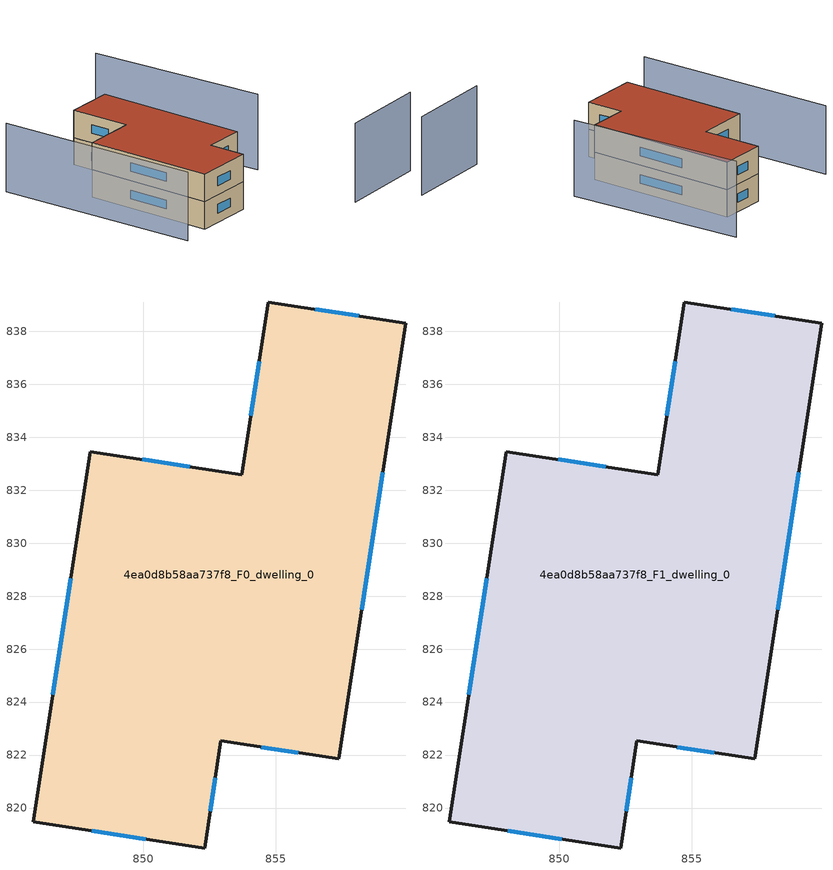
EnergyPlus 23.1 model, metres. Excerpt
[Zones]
4ea0d8b58aa737f8_F0_dwelling_0
 floor ground (EU_floor_Construction): 859.9,838.31 857.38,821.85 852.93,822.54 852.31,818.49 845.84,819.48 847.99,833.46 853.71,832.58 854.71,839.11 z0
 wall outside (EU_wall_Construction): 852.31,818.49 852.93,822.54 857.38,821.85 859.9,838.31 854.71,839.11 853.71,832.58 847.99,833.46 845.84,819.48 852.31,818.49 z0:3
 window (EU_Window_Construction): 852.52,819.87 852.71,821.15 / 848.05,819.14 850.09,818.83 / 847.25,828.68 846.58,824.27 / 851.75,832.89 849.95,833.16 / 854.37,836.88 854.05,834.82 / 858.13,838.59 856.49,838.84 / 858.24,827.49 859.04,832.68 / 854.45,822.3 855.85,822.09 z1.03:1.97
4ea0d8b58aa737f8_F1_dwelling_0
 floor to 4ea0d8b58aa737f8_F0_dwelling_0 (EU_floor_Construction): 859.9,838.31 857.38,821.85 852.93,822.54 852.31,818.49 845.84,819.48 847.99,833.46 853.71,832.58 854.71,839.11 z3
 wall outside (EU_wall_Construction): 852.31,818.49 852.93,822.54 857.38,821.85 859.9,838.31 854.71,839.11 853.71,832.58 847.99,833.46 845.84,819.48 852.31,818.49 z3:6
 window (EU_Window_Construction): 852.52,819.87 852.71,821.15 / 848.05,819.14 850.09,818.83 / 847.25,828.68 846.58,824.27 / 851.75,832.89 849.95,833.16 / 854.37,836.88 854.05,834.82 / 858.13,838.59 856.49,838.84 / 858.24,827.49 859.04,832.68 / 854.45,822.3 855.85,822.09 z4.03:4.97
 roof outside (EU_roof_Construction): 857.38,821.85 859.9,838.31 854.71,839.11 853.71,832.58 847.99,833.46 845.84,819.48 852.31,818.49 852.93,822.54 z6
shading: 859.3,809.36 869.17,808.34 z0:8.6; 862.21,822.06 864.17,841.61 z0:8.3; 845.23,841.87 842.29,819.55 z0:7.5
[Building]
EU S2 Campaign: North Axis=0; Terrain=City; Solar Distribution=FullExterior
[Site:Location]
Cape.Town.Intl.AP: Latitude=-33.965; Longitude=18.602; Time Zone=2; Elevation=46
[SizingPeriod:WeatherFileDays]
AnnualSizingPeriod: Begin Month=1; Begin Day of Month=1; End Month=12; End Day of Month=31; Day of Week for Start Day=Monday; Use Weather File Daylight Saving Period=No; Use Weather File Rain and Snow Indicators=No
[MATERIAL]
EU_InternalMass_Material: Roughness=MediumRough; Thickness=0.1; Conductivity=1; Density=1800; Specific Heat=900; Thermal Absorptance=0.9; Solar Absorptance=0.7; Visible Absorptance=0.7
[MATERIAL:NOMASS] Roughness=MediumRough; Thermal Absorptance=0.9; Solar Absorptance=0.7; Visible Absorptance=0.7
Name | Thermal Resistance
EU_wall_NoMass | 0.493876
EU_roof_NoMass | 0.449382
EU_floor_NoMass | 1.25
[WINDOWMATERIAL:SIMPLEGLAZINGSYSTEM]
EU_Window_SimpleGlazing: UFactor=4.4; Solar Heat Gain Coefficient=0.85; Visible Transmittance=0.85
[CONSTRUCTION]
EU_wall_Construction: EU_wall_NoMass
EU_roof_Construction: EU_roof_NoMass
EU_floor_Construction: EU_floor_NoMass
EU_Window_Construction: EU_Window_SimpleGlazing
EU_InternalMass_Construction: EU_InternalMass_Material
[ZONE] Type=1; Multiplier=1; Ceiling Height=autocalculate; Volume=517.302; Floor Area=autocalculate; Part of Total Floor Area=Yes
4ea0d8b58aa737f8_F0_dwelling_0; 4ea0d8b58aa737f8_F1_dwelling_0
[INTERNALMASS] Construction=EU_InternalMass_Construction; Surface Area=172.434
Name | Zone or ZoneList
4ea0d8b58aa737f8_F0_dwelling_0_EU_InternalMass | 4ea0d8b58aa737f8_F0_dwelling_0
4ea0d8b58aa737f8_F1_dwelling_0_EU_InternalMass | 4ea0d8b58aa737f8_F1_dwelling_0
[OTHEREQUIPMENT] Fuel Type=Electricity; Design Level Calculation Method=Watts/Area; Power per Zone Floor Area=1; Fraction Latent=0; Fraction Radiant=0; Fraction Lost=0; Carbon Dioxide Generation Rate=0; EndUse Subcategory=EU_Step8_InternalGains
Name | Zone or ZoneList or Space or SpaceList | Schedule
EU_Step8_InternalGain_4ea0d8b58aa737f8_F0_dwelling_0_f000 | 4ea0d8b58aa737f8_F0_dwelling_0 | EU_Step8_GainSchedule_4ea0d8b58aa737f8_F0_dwelling_0_f000
EU_Step8_InternalGain_4ea0d8b58aa737f8_F1_dwelling_0_f000 | 4ea0d8b58aa737f8_F1_dwelling_0 | EU_Step8_GainSchedule_4ea0d8b58aa737f8_F1_dwelling_0_f000
[ZONEVENTILATION:DESIGNFLOWRATE] Schedule=EU_AlwaysOn; Design Flow Rate Calculation Method=AirChanges/Hour; Air Changes per Hour=0.64; Ventilation Type=Natural; Fan Pressure Rise=0; Fan Total Efficiency=1; Constant Term Coefficient=1; Temperature Term Coefficient=0; Velocity Term Coefficient=0; Velocity Squared Term Coefficient=0; Minimum Indoor Temperature=-100; Maximum Indoor Temperature=100; Delta Temperature=-100; Minimum Outdoor Temperature=-100; Maximum Outdoor Temperature=100; Maximum Wind Speed=40
Name | Zone or ZoneList or Space or SpaceList
EU_ConstantAir_4ea0d8b58aa737f8_F0_dwelling_0 | 4ea0d8b58aa737f8_F0_dwelling_0
EU_ConstantAir_4ea0d8b58aa737f8_F1_dwelling_0 | 4ea0d8b58aa737f8_F1_dwelling_0
[HVACTEMPLATE:THERMOSTAT] Constant Heating Setpoint=20; Constant Cooling Setpoint=50
EU_HeatOnly_4ea0d8b58aa737f8_F0_dwelling_0; EU_HeatOnly_4ea0d8b58aa737f8_F1_dwelling_0
[HVACTEMPLATE:ZONE:IDEALLOADSAIRSYSTEM] System Availability Schedule=EU_AlwaysOn; Maximum Heating Supply Air Temperature=50; Minimum Cooling Supply Air Temperature=13; Maximum Heating Supply Air Humidity Ratio=0.0156; Minimum Cooling Supply Air Humidity Ratio=0.0077; Heating Limit=NoLimit; Cooling Limit=NoLimit; Heating Availability Schedule=EU_AlwaysOn; Cooling Availability Schedule=EU_CoolingOff; Dehumidification Control Type=ConstantSensibleHeatRatio; Cooling Sensible Heat Ratio=0.7; Dehumidification Setpoint=60; Humidification Control Type=None; Humidification Setpoint=30; Outdoor Air Method=None; Outdoor Air Flow Rate per Person=0.00944; Outdoor Air Flow Rate per Zone Floor Area=0; Outdoor Air Flow Rate per Zone=0; Demand Controlled Ventilation Type=None; Outdoor Air Economizer Type=NoEconomizer; Heat Recovery Type=None; Sensible Heat Recovery Effectiveness=0.7; Latent Heat Recovery Effectiveness=0.65
Name | Template Thermostat
4ea0d8b58aa737f8_F0_dwelling_0 | EU_HeatOnly_4ea0d8b58aa737f8_F0_dwelling_0
4ea0d8b58aa737f8_F1_dwelling_0 | EU_HeatOnly_4ea0d8b58aa737f8_F1_dwelling_0
[SIZING:ZONE] Zone Cooling Design Supply Air Temperature Input Method=SupplyAirTemperature; Zone Cooling Design Supply Air Temperature=13; Zone Heating Design Supply Air Temperature Input Method=SupplyAirTemperature; Zone Heating Design Supply Air Temperature=50; Zone Cooling Design Supply Air Humidity Ratio=0.008; Zone Heating Design Supply Air Humidity Ratio=0.008; Cooling Design Air Flow Method=DesignDay; Cooling Design Air Flow Rate=0; Cooling Minimum Air Flow per Zone Floor Area=0.000762; Cooling Minimum Air Flow=0; Cooling Minimum Air Flow Fraction=0.2; Heating Design Air Flow Method=DesignDay; Heating Design Air Flow Rate=0; Heating Maximum Air Flow per Zone Floor Area=0.002032; Heating Maximum Air Flow=0.141576; Heating Maximum Air Flow Fraction=0.3; Account for Dedicated Outdoor Air System=No; Dedicated Outdoor Air System Control Strategy=NeutralSupplyAir; Dedicated Outdoor Air Low Setpoint Temperature for Design=autosize; Dedicated Outdoor Air High Setpoint Temperature for Design=autosize; Zone Load Sizing Method=Sensible Load Only No Latent Load; Zone Latent Cooling Design Supply Air Humidity Ratio Input Method=HumidityRatioDifference; Zone Cooling Design Supply Air Humidity Ratio Difference=0.005; Zone Latent Heating Design Supply Air Humidity Ratio Input Method=HumidityRatioDifference; Zone Humidification Design Supply Air Humidity Ratio Difference=0.005
4ea0d8b58aa737f8_F0_dwelling_0; 4ea0d8b58aa737f8_F1_dwelling_0
[SCHEDULE:CONSTANT]
Name | Hourly Value
EU_AlwaysOn | 1
EU_CoolingOff | 0
[SCHEDULE:FILE] Column Number=1; Rows to Skip at Top=0; Number of Hours of Data=8760; Column Separator=Comma; Interpolate to Timestep=No; Minutes per Item=60; Adjust Schedule for Daylight Savings=Yes
Name | File
EU_Step8_GainSchedule_4ea0d8b58aa737f8_F0_dwelling_0_f000 | ../../schedules/4ea0d8b58aa737f8/4ea0d8b58aa737f8_F0_dwelling_0_f000_gain.csv
EU_Step8_GainSchedule_4ea0d8b58aa737f8_F1_dwelling_0_f000 | ../../schedules/4ea0d8b58aa737f8/4ea0d8b58aa737f8_F1_dwelling_0_f000_gain.csv
